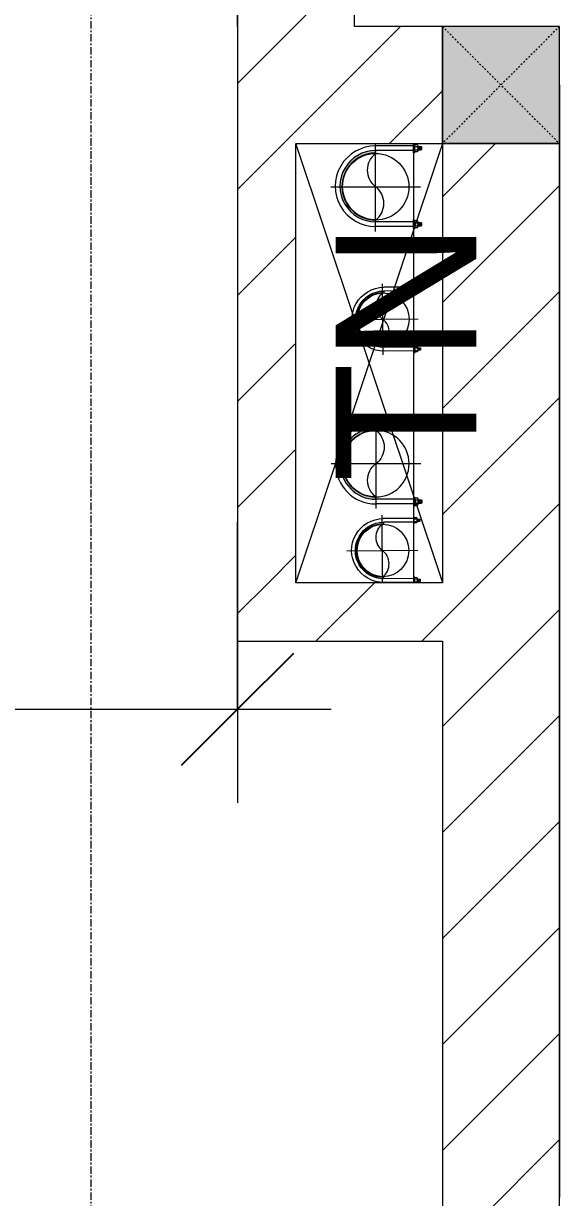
# Model space of a CAD drawing. Header units: millimetres. Extents: x 962 to 239635, y -15958 to 82755.
# Drawn here: x 179888 to 180803, y 48537 to 50542 of the extents above; entities that cross this region are included whole.
import ezdxf

# ---------------------------------------------------------------- set-up
doc = ezdxf.new("R2010")
doc.units = ezdxf.units.MM
for name, pattern in [('Dash', [6, 3, -3]), ('Grid Line', [22.225, 12.7, -3.175, 3.175, -3.175]), ('IMPORT-CENTER _2_', [40.64, 25.4, -5.08, 5.08, -5.08])]:
    doc.linetypes.add(name, pattern=pattern)
for name, color, linetype, lineweight in [('0-1', 7, 'Continuous', 5), ('0-2', 250, 'Continuous', 9), ('A-ANNO-DIMS', 211, 'Continuous', 9), ('A-ANNO-DIMS-160', 211, 'Continuous', 9), ('A-FLOR', 192, 'Continuous', 9), ('A-FLOR-2', 9, 'Continuous', 9), ('A-WALL', 113, 'Continuous', 9), ('A-WALL-3', 113, 'Continuous', 18), ('A-WALL-PATT-2', 111, 'Continuous', 9), ('G-ANNO-TEXT-1', 7, 'Continuous', 9), ('G-IMPT', 8, 'Continuous', 9), ('G-IMPT-2', 8, 'IMPORT-CENTER _2_', 9), ('M-EQPM', 50, 'Continuous', 9), ('S-COLS', 52, 'Continuous', 9), ('S-COLS-1', 52, 'Continuous', 5), ('S-COLS-5', 52, 'Dash', 9), ('S-COLS-6', 52, 'Continuous', 18), ('S-COLS-HDLN', 52, 'Dash', 9), ('S-GRID-1', 1, 'Grid Line', 9)]:
    doc.layers.add(name, color=color, linetype=linetype, lineweight=lineweight)
doc.styles.add('Arial_10', font='arial_0.ttf', dxfattribs={"height": 240})
doc.styles.add('UTM Avo', font='UTM Avo.ttf', dxfattribs={"width": 0.9, "height": 400})
doc.dimstyles.new('1_Dim_chi_tiet_2_5', dxfattribs={"dimscale": 304.8, "dimtxt": 399.720379, "dimasz": 0.629921, "dimexe": 0.524934, "dimexo": 0.0625, "dimgap": 0.052493, "dimtad": 1, "dimdec": 0, "dimrnd": 5, "dimzin": 0, "dimdsep": 46, "dimtxsty": 'UTM Avo', "dimblk1": 'OBLIQUE', "dimblk2": 'OBLIQUE', "dimsah": 1, "dimcen": 0.09, "dimdle": 0.524934, "dimazin": 0, "dimtfac": 1, "dimtdec": 4, "dimtix": 1, "dimtmove": 0, "dimatfit": 3, "dimfxl": 1.049869, "dimfxlon": 1, "dimtvp": 1, "dimtolj": 1, "dimtzin": 0, "dimarcsym": 2})
pattern_1 = [(45, (61750.9, 0), (-90.50967, 90.50967), [])]

# ---------------------------------------------------------------- blocks, each defined once
blk = doc.blocks.new('NCV_TKTC_TANG 2_rvt-1-TKCS_MB TẦNG 2')
at = {"layer": 'A-FLOR-2'}
blk.add_line((119052.6, 50436.9), (119052.6, 48536.9), dxfattribs=at)
blk = doc.blocks.new('TKTC_XREF_251221_MB TANG 2-7 - TKTC_XREF_260130_MB TANG 2-5_dwg_$cc-4746802-TKCS_MB TẦNG 2')
at = {"layer": 'G-IMPT-2'}
for p, q in [((0, -0.673), (0, 0.673)), ((-0.673, 0), (0.673, 0))]:
    blk.add_line(p, q, dxfattribs=at)
at = {"layer": 'M-EQPM'}
blk.add_circle((0, 0), 0.5, dxfattribs=at)
for centre, radius, start, end in [((0, 0), 0.5, 90, 270), ((0.188, 0.25), 0.313, 126.8699, 233.1301), ((-0.188, -0.25), 0.313, 306.8699, 53.1301)]:
    blk.add_arc(centre, radius, start, end, dxfattribs=at)
blk = doc.blocks.new('TKTC_XREF_251221_MB TANG 2-7 - TKTC_XREF_260130_MB TANG 2-5_dwg_CUM U_DN100-4746799-TKCS_MB TẦNG 2')
at = {"layer": 'G-IMPT'}
blk.add_hatch(color=256, dxfattribs=at).paths.add_polyline_path([(0, 61), (15.8, 58.9), (30.5, 52.8), (43.1, 43.1), (52.8, 30.5), (58.9, 15.8), (61, 0), (58.9, -15.8), (52.8, -30.5), (43.1, -43.1), (30.5, -52.8), (15.8, -58.9), (0, -61), (0, -57), (14.8, -55.1), (28.5, -49.4), (40.3, -40.3), (49.4, -28.5), (55.1, -14.8), (57, 0), (55.1, 14.8), (49.4, 28.5), (40.3, 40.3), (28.5, 49.4), (14.8, 55.1), (0, 57)])
for p, q in [((-79.1, 66.6), (-79.1, 63.4)), ((-76.6, 66.6), (-76.6, 63.4)), ((-74.6, 66.6), (-74.6, 63.4)), ((-72.7, 69.3), (-72.7, 60.7)), ((-66.9, 67.9), (-71.7, 67.9)), ((-66.9, 62.1), (-71.7, 62.1)), ((-65, 69), (0, 69)), ((-79.1, -63.4), (-79.1, -66.6)), ((-76.6, -63.4), (-76.6, -66.6)), ((-74.6, -63.4), (-74.6, -66.6)), ((-72.7, -60.7), (-72.7, -69.3)), ((-66.9, -62.1), (-71.7, -62.1)), ((-66.9, -67.9), (-71.7, -67.9)), ((-65, -69), (0, -69))]:
    blk.add_line(p, q, dxfattribs=at)
at = {"layer": 'G-IMPT', "flags": 128}
for points in [[(-72.7, 67.6), (-78.1, 67.6), (-78.1, 62.4), (-72.7, 62.4)], [(-71.7, 59.2), (-66.9, 59.2), (-66.9, 70.8), (-71.7, 70.8)], [(-66.9, 70.8), (-66.9, 72.7), (-65, 72.7), (-65, 57.3), (-66.9, 57.3), (-66.9, 59.2)], [(-65, 61), (0, 61), (0, 57)], [(-72.7, -62.4), (-78.1, -62.4), (-78.1, -67.6), (-72.7, -67.6)], [(-71.7, -70.8), (-66.9, -70.8), (-66.9, -59.2), (-71.7, -59.2)], [(-66.9, -59.2), (-66.9, -57.3), (-65, -57.3), (-65, -72.7), (-66.9, -72.7), (-66.9, -70.8)], [(-65, -61), (0, -61), (0, -57)]]:
    blk.add_lwpolyline(points, dxfattribs=at)
at = {"layer": 'G-IMPT'}
for centre, radius, start, end in [((-78.1, 66.6), 0.96, 90, 180), ((-78.1, 63.4), 0.96, 180, 270), ((-71.1, 69.3), 1.56, 112.6199, 247.3801), ((-67.9, 65), 4.8, 143.1301, 216.8699), ((-71.1, 60.7), 1.56, 112.6199, 247.3801), ((0, 0), 69, 270, 90), ((0, 0), 61, 270, 90), ((0, 0), 57, 270, 90), ((-78.1, -63.4), 0.96, 90, 180), ((-78.1, -66.6), 0.96, 180, 270), ((-71.1, -60.7), 1.56, 112.6199, 247.3801), ((-67.9, -65), 4.8, 143.1301, 216.8699), ((-71.1, -69.3), 1.56, 112.6199, 247.3801)]:
    blk.add_arc(centre, radius, start, end, dxfattribs=at)
blk = doc.blocks.new('TKTC_XREF_251221_MB TANG 2-7 - TKTC_XREF_260130_MB TANG 2-5_dwg_$cc-V146-TKCS_MB TẦNG 2')
at = {"layer": 'G-IMPT-2'}
for p, q in [((0, -0.673), (0, 0.649)), ((-0.673, 0), (0.673, 0))]:
    blk.add_line(p, q, dxfattribs=at)
at = {"layer": 'M-EQPM'}
blk.add_circle((0, 0), 0.5, dxfattribs=at)
for centre, radius, start, end in [((0, 0), 0.5, 90, 270), ((0.188, 0.25), 0.313, 126.8699, 233.1301), ((-0.188, -0.25), 0.313, 306.8699, 53.1301)]:
    blk.add_arc(centre, radius, start, end, dxfattribs=at)
blk = doc.blocks.new('TKTC_XREF_251221_MB TANG 2-7 - TKTC_XREF_260130_MB TANG 2-5_dwg_CUM U_DN100-4746796-TKCS_MB TẦNG 2')
at = {"layer": 'G-IMPT'}
blk.add_hatch(color=256, dxfattribs=at).paths.add_polyline_path([(0, 61), (0, 57), (14.8, 55.1), (28.5, 49.4), (40.3, 40.3), (49.4, 28.5), (55.1, 14.8), (57, 0), (55.1, -14.8), (49.4, -28.5), (40.3, -40.3), (28.5, -49.4), (14.8, -55.1), (0, -57), (0, -61), (15.8, -58.9), (30.5, -52.8), (43.1, -43.1), (52.8, -30.5), (58.9, -15.8), (61, 0), (58.9, 15.8), (52.8, 30.5), (43.1, 43.1), (30.5, 52.8), (15.8, 58.9)])
for p, q in [((-79.1, 66.6), (-79.1, 63.4)), ((-76.6, 66.6), (-76.6, 63.4)), ((-74.6, 66.6), (-74.6, 63.4)), ((-72.7, 69.3), (-72.7, 60.7)), ((-66.9, 67.9), (-71.7, 67.9)), ((-66.9, 62.1), (-71.7, 62.1)), ((-65, 69), (0, 69)), ((-79.1, -63.4), (-79.1, -66.6)), ((-76.6, -63.4), (-76.6, -66.6)), ((-74.6, -63.4), (-74.6, -66.6)), ((-72.7, -60.7), (-72.7, -69.3)), ((-66.9, -62.1), (-71.7, -62.1)), ((-66.9, -67.9), (-71.7, -67.9)), ((-65, -69), (0, -69))]:
    blk.add_line(p, q, dxfattribs=at)
at = {"layer": 'G-IMPT', "flags": 128}
for points in [[(-72.7, 67.6), (-78.1, 67.6), (-78.1, 62.4), (-72.7, 62.4)], [(-71.7, 59.2), (-66.9, 59.2), (-66.9, 70.8), (-71.7, 70.8)], [(-66.9, 70.8), (-66.9, 72.7), (-65, 72.7), (-65, 57.3), (-66.9, 57.3), (-66.9, 59.2)], [(-65, 61), (0, 61), (0, 57)], [(-71.7, -70.8), (-66.9, -70.8), (-66.9, -59.2), (-71.7, -59.2)], [(-66.9, -59.2), (-66.9, -57.3), (-65, -57.3), (-65, -72.7), (-66.9, -72.7), (-66.9, -70.8)], [(-65, -61), (0, -61), (0, -57)], [(-72.7, -62.4), (-78.1, -62.4), (-78.1, -67.6), (-72.7, -67.6)]]:
    blk.add_lwpolyline(points, dxfattribs=at)
at = {"layer": 'G-IMPT'}
for centre, radius, start, end in [((-78.1, 66.6), 0.96, 90, 180), ((-78.1, 63.4), 0.96, 180, 270), ((-71.1, 69.3), 1.56, 112.6199, 247.3801), ((-67.9, 65), 4.8, 143.1301, 216.8699), ((-71.1, 60.7), 1.56, 112.6199, 247.3801), ((0, 0), 69, 270, 90), ((0, 0), 61, 270, 90), ((0, 0), 57, 270, 90), ((-71.1, -60.7), 1.56, 112.6199, 247.3801), ((-78.1, -63.4), 0.96, 90, 180), ((-78.1, -66.6), 0.96, 180, 270), ((-67.9, -65), 4.8, 143.1301, 216.8699), ((-71.1, -69.3), 1.56, 112.6199, 247.3801)]:
    blk.add_arc(centre, radius, start, end, dxfattribs=at)
blk = doc.blocks.new('TKTC_XREF_251221_MB TANG 2-7 - TKTC_XREF_260130_MB TANG 2-5_dwg_$cc-4746806-TKCS_MB TẦNG 2')
at = {"layer": 'G-IMPT-2'}
for p, q in [((0, -0.673), (0, 0.673)), ((-0.673, 0), (0.673, 0))]:
    blk.add_line(p, q, dxfattribs=at)
at = {"layer": 'M-EQPM'}
blk.add_circle((0, 0), 0.5, dxfattribs=at)
for centre, radius, start, end in [((0, 0), 0.5, 90, 270), ((0.188, 0.25), 0.313, 126.8699, 233.1301), ((-0.188, -0.25), 0.313, 306.8699, 53.1301)]:
    blk.add_arc(centre, radius, start, end, dxfattribs=at)
blk = doc.blocks.new('TKTC_XREF_251221_MB TANG 2-7 - TKTC_XREF_260130_MB TANG 2-5_dwg_$cc-V147-TKCS_MB TẦNG 2')
at = {"layer": 'G-IMPT-2'}
for p, q in [((0, -0.611), (0, 0.673)), ((-0.673, 0), (0.673, 0))]:
    blk.add_line(p, q, dxfattribs=at)
at = {"layer": 'M-EQPM'}
blk.add_circle((0, 0), 0.5, dxfattribs=at)
for centre, radius, start, end in [((0, 0), 0.5, 90, 270), ((0.188, 0.25), 0.313, 126.8699, 233.1301), ((-0.188, -0.25), 0.313, 306.8699, 53.1301)]:
    blk.add_arc(centre, radius, start, end, dxfattribs=at)
blk = doc.blocks.new('TKTC_XREF_251221_MB TANG 2-7 - TKTC_XREF_260130_MB TANG 2-5_dwg_CUM U_DN100-V148-TKCS_MB TẦNG 2')
at = {"layer": 'G-IMPT'}
blk.add_hatch(color=256, dxfattribs=at).paths.add_polyline_path([(0, -61), (0, -57), (14.8, -55.1), (28.5, -49.4), (40.3, -40.3), (49.4, -28.5), (55.1, -14.8), (57, 0), (55.1, 14.8), (49.4, 28.5), (40.3, 40.3), (28.5, 49.4), (14.8, 55.1), (0, 57), (0, 61), (15.8, 58.9), (30.5, 52.8), (43.1, 43.1), (52.8, 30.5), (58.9, 15.8), (61, 0), (58.9, -15.8), (52.8, -30.5), (43.1, -43.1), (30.5, -52.8), (15.8, -58.9)])
for p, q in [((-79.1, 66.6), (-79.1, 63.4)), ((-76.6, 66.6), (-76.6, 63.4)), ((-74.6, 66.6), (-74.6, 63.4)), ((-72.7, 69.3), (-72.7, 60.7)), ((-66.9, 67.9), (-71.7, 67.9)), ((-66.9, 62.1), (-71.7, 62.1)), ((-65, 69), (0, 69)), ((-79.1, -63.4), (-79.1, -66.6)), ((-76.6, -63.4), (-76.6, -66.6)), ((-74.6, -63.4), (-74.6, -66.6)), ((-72.7, -60.7), (-72.7, -69.3)), ((-66.9, -62.1), (-71.7, -62.1)), ((-66.9, -67.9), (-71.7, -67.9)), ((-65, -69), (0, -69))]:
    blk.add_line(p, q, dxfattribs=at)
at = {"layer": 'G-IMPT', "flags": 128}
for points in [[(-72.7, 67.6), (-78.1, 67.6), (-78.1, 62.4), (-72.7, 62.4)], [(-71.7, 59.2), (-66.9, 59.2), (-66.9, 70.8), (-71.7, 70.8)], [(-66.9, 70.8), (-66.9, 72.7), (-65, 72.7), (-65, 57.3), (-66.9, 57.3), (-66.9, 59.2)], [(-65, 61), (0, 61), (0, 57)], [(-72.7, -62.4), (-78.1, -62.4), (-78.1, -67.6), (-72.7, -67.6)], [(-66.9, -70), (-66.9, -59.2), (-71.7, -59.2)], [(-66.9, -59.2), (-66.9, -57.3), (-65, -57.3), (-65, -70)], [(-65, -61), (0, -61), (0, -57)]]:
    blk.add_lwpolyline(points, dxfattribs=at)
at = {"layer": 'G-IMPT'}
for centre, radius, start, end in [((-78.1, 66.6), 0.96, 90, 180), ((-78.1, 63.4), 0.96, 180, 270), ((-71.1, 69.3), 1.56, 112.6199, 247.3801), ((-67.9, 65), 4.8, 143.1301, 216.8699), ((-71.1, 60.7), 1.56, 112.6199, 247.3801), ((0, 0), 69, 270, 90), ((0, 0), 61, 270, 90), ((0, 0), 57, 270, 90), ((-78.1, -63.4), 0.96, 90, 180), ((-78.1, -66.6), 0.96, 180, 270), ((-71.1, -60.7), 1.56, 112.6199, 247.3801), ((-67.9, -65), 4.8, 143.1301, 216.8699)]:
    blk.add_arc(centre, radius, start, end, dxfattribs=at)
blk = doc.blocks.new('TKTC_XREF_251221_MB TANG 2-7 - TKTC_XREF_251221_MB TANG 2-7-2039446-TKCS_MB TẦNG 2')
at = {"layer": 'M-EQPM'}
for p, q in [((85151.1, 33100), (85199.9, 33099.7)), ((85151.1, 32350), (85151.1, 33100))]:
    blk.add_line(p, q, dxfattribs=at)
for name, p, xscale, yscale, zscale, rotation in [('TKTC_XREF_251221_MB TANG 2-7 - TKTC_XREF_260130_MB TANG 2-5_dwg_$cc-V146-TKCS_MB TẦNG 2', (85085.8, 33026.2), 113.7150000000091, 113.7150000000091, 113.7150000000091, 359.9990086636432), ('TKTC_XREF_251221_MB TANG 2-7 - TKTC_XREF_260130_MB TANG 2-5_dwg_CUM U_DN100-4746796-TKCS_MB TẦNG 2', (85085.8, 33027.1), 0.9975000000000005, 0.9975000000000005, 0.9975000000000005, 180.000991338195), ('TKTC_XREF_251221_MB TANG 2-7 - TKTC_XREF_260130_MB TANG 2-5_dwg_$cc-4746802-TKCS_MB TẦNG 2', (85098.1, 32800), 90.00000000005107, 90.00000000005107, 90.00000000005107, 0.3740267799372842), ('TKTC_XREF_251221_MB TANG 2-7 - TKTC_XREF_260130_MB TANG 2-5_dwg_CUM U_DN100-4746796-TKCS_MB TẦNG 2', (85086.3, 32553.3), 0.9974999999999965, 0.9974999999999965, 0.9974999999999965, 180.0009913385626), ('TKTC_XREF_251221_MB TANG 2-7 - TKTC_XREF_260130_MB TANG 2-5_dwg_$cc-V147-TKCS_MB TẦNG 2', (85097.5, 32405), 90.00000000005107, 90.00000000005107, 90.00000000005107, 0.3740267799372842)]:
    blk.add_blockref(name, p, dxfattribs=dict(xscale=xscale, yscale=yscale, zscale=zscale, rotation=rotation))
at = {"extrusion": (0, 0, -1)}
for name, p, xscale, yscale, zscale, rotation in [('TKTC_XREF_251221_MB TANG 2-7 - TKTC_XREF_260130_MB TANG 2-5_dwg_CUM U_DN100-4746799-TKCS_MB TẦNG 2', (-85100, 32800), 0.7894736842105242, 0.7894736842105242, -0.7894736842105242, 359.6259732184666), ('TKTC_XREF_251221_MB TANG 2-7 - TKTC_XREF_260130_MB TANG 2-5_dwg_$cc-4746806-TKCS_MB TẦNG 2', (-85086.3, 32553.3), 113.7150000000092, 113.7150000000092, -113.7150000000092, 179.9990086636432), ('TKTC_XREF_251221_MB TANG 2-7 - TKTC_XREF_260130_MB TANG 2-5_dwg_CUM U_DN100-V148-TKCS_MB TẦNG 2', (-85099.4, 32405), 0.7894736842105242, 0.7894736842105242, -0.7894736842105242, 359.6259732184666)]:
    blk.add_blockref(name, p, dxfattribs=dict(at, xscale=xscale, yscale=yscale, zscale=zscale, rotation=rotation))
blk = doc.blocks.new('G1_SOF - BO TRU - 200x200-3052401-TKCS_MB TẦNG 2')
at = {"layer": 'S-COLS-HDLN'}
for p, q in [((-100, -100), (100, 100)), ((100, -100), (-100, 100))]:
    blk.add_line(p, q, dxfattribs=at)
blk = doc.blocks.new('DIMBLOCK243-TKCS_MB TẦNG 2')
at = {"layer": 'A-ANNO-DIMS-160'}
for p, q in [((178203.5, 49690.8), (178203.5, 49210.8)), ((178203.5, 49370.8), (178203.5, 49690.8)), ((180253.5, 49690.8), (180253.5, 49210.8)), ((180253.5, 49370.8), (180253.5, 49690.8)), ((178043.5, 49370.8), (180413.5, 49370.8))]:
    blk.add_line(p, q, dxfattribs=at)
at = {"layer": 'A-ANNO-DIMS-160', "lineweight": 25}
for p, q in [((178203.5, 49370.8), (178299.5, 49466.8)), ((180253.5, 49370.8), (180349.5, 49466.8)), ((178203.5, 49370.8), (178107.5, 49274.8)), ((180253.5, 49370.8), (180157.5, 49274.8))]:
    blk.add_line(p, q, dxfattribs=at)
at = {"layer": 'A-ANNO-DIMS-160', "color": 0, "insert": (178680.7, 49890.4), "char_height": 400, "width": 1314.636, "attachment_point": 1, "line_spacing_factor": 1.110334, "style": 'UTM Avo'}
blk.add_mtext('2050', dxfattribs=at)
blk = doc.blocks.new('_Oblique')
at = {"color": 0, "linetype": 'ByBlock', "lineweight": -2}
blk.add_line((-0.5, -0.5), (0.5, 0.5), dxfattribs=at)

msp = doc.modelspace()

# ---------------------------------------------------------------- hatches: boundary and pattern name
at = {"layer": 'A-WALL-PATT-2'}
h = msp.add_hatch(dxfattribs=at)
h.set_pattern_fill('FP_1', color=256, style=0, pattern_type=2)
h.set_pattern_definition(pattern_1)
h.paths.add_polyline_path([(180453.5, 50536.9), (180453.5, 53437.4), (180253.5, 53437.4), (180253.5, 50536.9)])
h = msp.add_hatch(dxfattribs=at)
h.set_pattern_fill('FP_1', color=256, style=0, pattern_type=2)
h.set_pattern_definition(pattern_1)
h.paths.add_polyline_path([(180603.4, 50336.9), (180603.4, 50536.9), (180253.4, 50536.9), (180253.4, 50336.9), (180353.4, 50336.9)])
h = msp.add_hatch(dxfattribs=at)
h.set_pattern_fill('FP_1', color=256, style=0, pattern_type=2)
h.set_pattern_definition(pattern_1)
h.paths.add_polyline_path([(180253.4, 49586.9), (180353.4, 49586.9), (180353.4, 50336.9), (180253.4, 50336.9), (180253.4, 50071.5)])
h = msp.add_hatch(dxfattribs=at)
h.set_pattern_fill('FP_1', color=256, style=0, pattern_type=2)
h.set_pattern_definition(pattern_1)
h.paths.add_polyline_path([(180736.3, 49486.9), (180803.4, 49486.9), (180803.4, 50336.9), (180603.4, 50336.9), (180603.4, 49486.9)])
h = msp.add_hatch(dxfattribs=at)
h.set_pattern_fill('FP_1', color=256, style=0, pattern_type=2)
h.set_pattern_definition(pattern_1)
h.paths.add_polyline_path([(180253.4, 49486.9), (180603.4, 49486.9), (180603.4, 49586.9), (180253.4, 49586.9), (180253.4, 49542.5)])
h = msp.add_hatch(dxfattribs=at)
h.set_pattern_fill('FP_1', color=256, style=0, pattern_type=2)
h.set_pattern_definition(pattern_1)
h.paths.add_polyline_path([(180803.4, 45437.4), (180803.4, 45587), (180603.4, 45587), (180603.4, 45437.4), (180736.3, 45437.4)])
h.paths.add_polyline_path([(180803.4, 46677), (180803.4, 49486.9), (180603.4, 49486.9), (180603.4, 46677), (180736.3, 46677)])
at = {"layer": 'S-COLS-1'}
msp.add_hatch(color=256, dxfattribs=at).paths.add_polyline_path([(180603.4, 50336.9), (180803.4, 50336.9), (180803.4, 50536.9), (180603.4, 50536.9)])

# ---------------------------------------------------------------- linework, layer by layer
at = {"layer": '0-2'}
for p, q in [((180603.4, 49588.2), (180353.4, 50336.9)), ((180353.4, 49586.9), (180603.4, 50335.7))]:
    msp.add_line(p, q, dxfattribs=at)
at = {"layer": 'A-FLOR'}
msp.add_line((180253.4, 50536.9), (180253.4, 53636.9), dxfattribs=at)
at = {"layer": 'A-WALL'}
for p, q in [((180603.4, 50336.9), (180603.4, 50536.9)), ((180803.4, 50336.9), (180603.4, 50336.9))]:
    msp.add_line(p, q, dxfattribs=at)
at = {"layer": 'A-WALL-3'}
for p, q in [((180253.5, 53637.4), (180253.5, 50536.9)), ((180453.5, 50536.9), (180453.5, 53437.4)), ((180253.4, 50536.9), (180253.4, 49486.9)), ((180603.4, 50536.9), (180453.5, 50536.9)), ((180353.4, 49586.9), (180353.4, 50336.9)), ((180353.4, 50336.9), (180603.4, 50336.9)), ((180603.4, 50336.9), (180603.4, 49586.9)), ((180803.4, 46677), (180803.4, 50336.9)), ((180603.4, 49586.9), (180353.4, 49586.9)), ((180253.4, 49486.9), (180603.4, 49486.9)), ((180603.4, 49486.9), (180603.4, 46677))]:
    msp.add_line(p, q, dxfattribs=at)
at = {"layer": 'S-COLS'}
for p, q in [((180603.4, 50536.9), (180603.4, 50336.9)), ((180603.4, 50336.9), (180803.4, 50336.9))]:
    msp.add_line(p, q, dxfattribs=at)
at = {"layer": 'S-COLS-6'}
for p, q in [((180803.4, 50536.9), (180603.4, 50536.9)), ((180803.4, 50336.9), (180803.4, 50536.9))]:
    msp.add_line(p, q, dxfattribs=at)
at = {"layer": 'S-GRID-1'}
msp.add_line((180003.5, 19351.6), (180003.5, 76542.3), dxfattribs=at)

# ---------------------------------------------------------------- block references
at = {"layer": '0-1'}
msp.add_blockref('NCV_TKTC_TANG 2_rvt-1-TKCS_MB TẦNG 2', (61750.9, 0), dxfattribs=at)
at = {"layer": 'M-EQPM'}
msp.add_blockref('TKTC_XREF_251221_MB TANG 2-7 - TKTC_XREF_251221_MB TANG 2-7-2039446-TKCS_MB TẦNG 2', (95403.5, 17236.9), dxfattribs=at)
at = {"layer": 'S-COLS-5', "rotation": 180}
msp.add_blockref('G1_SOF - BO TRU - 200x200-3052401-TKCS_MB TẦNG 2', (180703.4, 50436.9), dxfattribs=at)

# ---------------------------------------------------------------- texts
at = {"layer": 'G-ANNO-TEXT-1', "insert": (180541.2, 49981.4), "char_height": 240, "width": 624, "attachment_point": 5, "rotation": 90, "line_spacing_factor": 0.936439, "style": 'Arial_10'}
msp.add_mtext('\\pt79.9992,160.0008,240,319.9992,400.0008,480,559.9992,640.0008,720,799.9992,880.0008,960,1039.9992,1120.0008,1200,1279.9992,1360.0008,1440,1519.9992,1600.0008,1680,1759.9992,1840.0008,1920,1999.9992,2080.0008,2160,2239.9992,2320.0008,2400,2479.9992,2560.0008;TN', dxfattribs=at)

# ---------------------------------------------------------------- dimensions: what is measured, and where the dimension line sits
at = {"layer": 'A-ANNO-DIMS'}
dim = msp.add_linear_dim(base=(180253.5, 49370.8), p1=(178203.5, 49690.8), p2=(180253.5, 49690.8), dimstyle='1_Dim_chi_tiet_2_5', override={"dimpost": '<>', "dimfxl": 2050}, dxfattribs=at)
dim.commit()
dim.dimension.update_dxf_attribs({"geometry": 'DIMBLOCK243-TKCS_MB TẦNG 2', "text_midpoint": (179228.5, 49593.7)})

doc.saveas('drawing.dxf')
